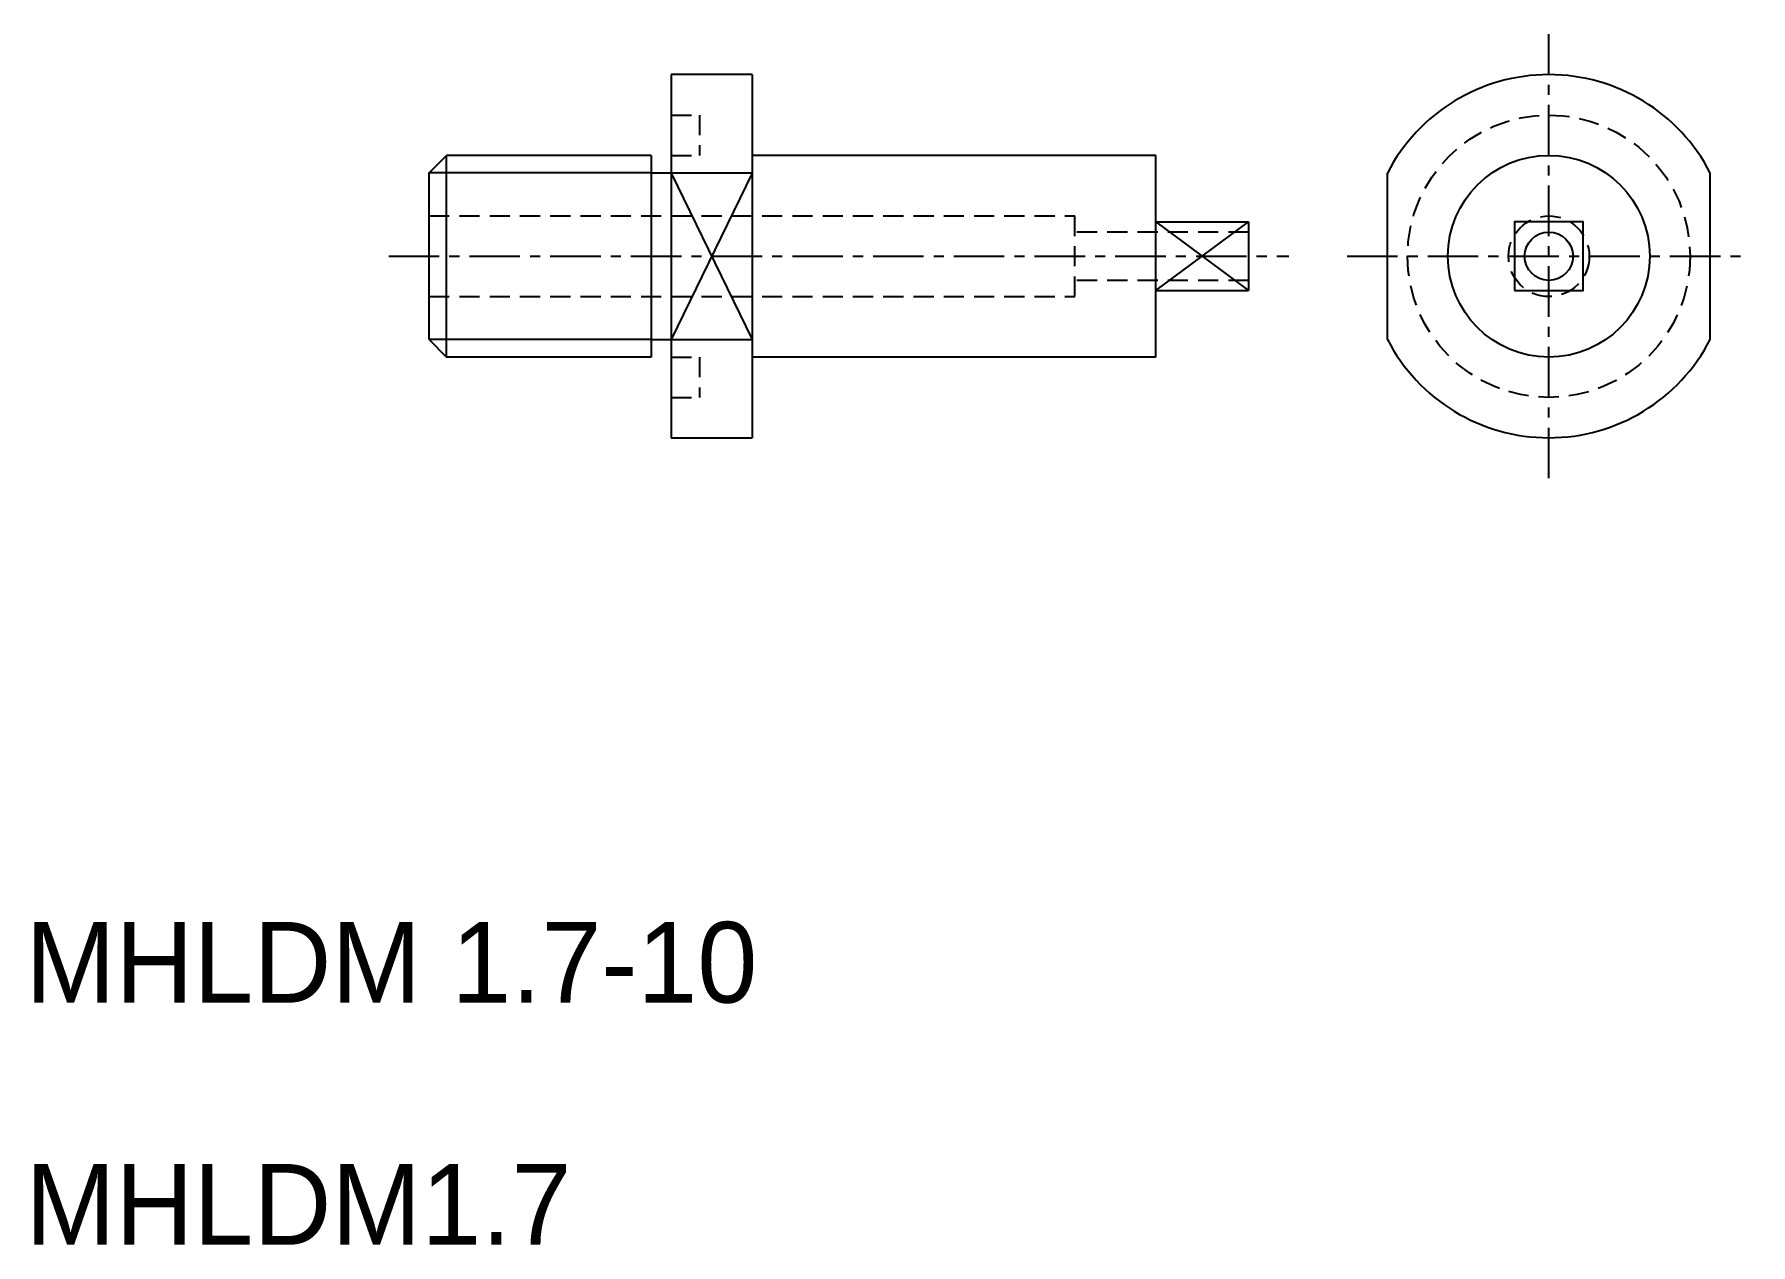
# Model space of a CAD drawing. Extents: x 0.2 to 42.7, y 0 to 30.
import ezdxf

# ---------------------------------------------------------------- set-up
doc = ezdxf.new("R2010")
doc.units = 0
doc.linetypes.add('CENTER', pattern=[2, 1.25, -0.25, 0.25, -0.25])
doc.linetypes.add('DASHED', pattern=[0.75, 0.5, -0.25])
doc.layers.get('0').update_dxf_attribs({"linetype": 'CONTINUOUS'})
doc.layers.add('CENTER', color=1, linetype='CENTER')

msp = doc.modelspace()

# ---------------------------------------------------------------- linework, layer by layer
at = {"color": 7, "linetype": 'CONTINUOUS'}
for p, q in [((16, 29), (16, 20)), ((18, 29), (16, 29)), ((18, 29), (18, 20)), ((10, 26.567), (10.433, 27)), ((15.5, 27), (10.433, 27)), ((10.433, 22), (10.433, 27)), ((15.5, 27), (15.5, 22)), ((28, 27), (18, 27)), ((28, 22), (28, 27)), ((10, 22.433), (10, 26.567)), ((15.5, 26.567), (16, 26.567)), ((18, 26.562), (16, 26.562)), ((33.74, 22.438), (33.74, 26.562)), ((41.74, 22.438), (41.74, 26.562)), ((28, 25.35), (30.3, 25.35)), ((30.3, 25.35), (30.3, 23.65)), ((28, 23.65), (30.3, 23.65)), ((10, 22.433), (10.433, 22)), ((15.5, 22.433), (16, 22.433)), ((16, 22.438), (18, 22.438)), ((15.5, 22), (10.433, 22)), ((28, 22), (18, 22)), ((16, 20), (18, 20))]:
    msp.add_line(p, q, dxfattribs=at)
at = {"color": 3, "linetype": 'DASHED'}
for p, q in [((16, 28), (16.7, 28)), ((16.7, 28), (16.7, 27)), ((16, 27), (16.7, 27)), ((10, 25.5), (26, 25.5)), ((26, 23.5), (26, 25.5)), ((30.3, 25.1), (26, 25.1)), ((30.3, 23.9), (26, 23.9)), ((10, 23.5), (26, 23.5)), ((16, 22), (16.7, 22)), ((16.7, 22), (16.7, 21)), ((16, 21), (16.7, 21))]:
    msp.add_line(p, q, dxfattribs=at)
at = {"color": 3, "linetype": 'CONTINUOUS'}
for p, q in [((15.5, 26.567), (10, 26.567)), ((16, 26.562), (18, 22.438)), ((18, 26.562), (16, 22.438)), ((28, 25.35), (30.3, 23.65)), ((28, 23.65), (30.3, 25.35)), ((15.5, 22.433), (10, 22.433))]:
    msp.add_line(p, q, dxfattribs=at)
at = {"color": 7, "linetype": 'CONTINUOUS'}
msp.add_lwpolyline([(36.89, 23.65), (38.59, 23.65), (38.59, 25.35), (36.89, 25.35)], close=True, dxfattribs=at)
at = {"color": 3, "linetype": 'DASHED'}
for radius in [3.5, 1]:
    msp.add_circle((37.74, 24.5), radius, dxfattribs=at)
at = {"color": 7, "linetype": 'CONTINUOUS'}
for radius in [2.5, 0.6]:
    msp.add_circle((37.74, 24.5), radius, dxfattribs=at)
for start, end in [(27.266, 152.734), (207.266, 332.734)]:
    msp.add_arc((37.74, 24.5), 4.5, start, end, dxfattribs=at)
at = {"layer": 'CENTER', "color": 1, "linetype": 'CENTER'}
for p, q in [((37.74, 19), (37.74, 30)), ((9, 24.5), (31.3, 24.5)), ((32.74, 24.5), (42.74, 24.5))]:
    msp.add_line(p, q, dxfattribs=at)

# ---------------------------------------------------------------- texts
for s, p in [('MHLDM 1.7-10', (0, 6)), ('MHLDM1.7', (0, 0))]:
    msp.add_text(s, height=2).set_placement(p)

doc.saveas('drawing.dxf')
